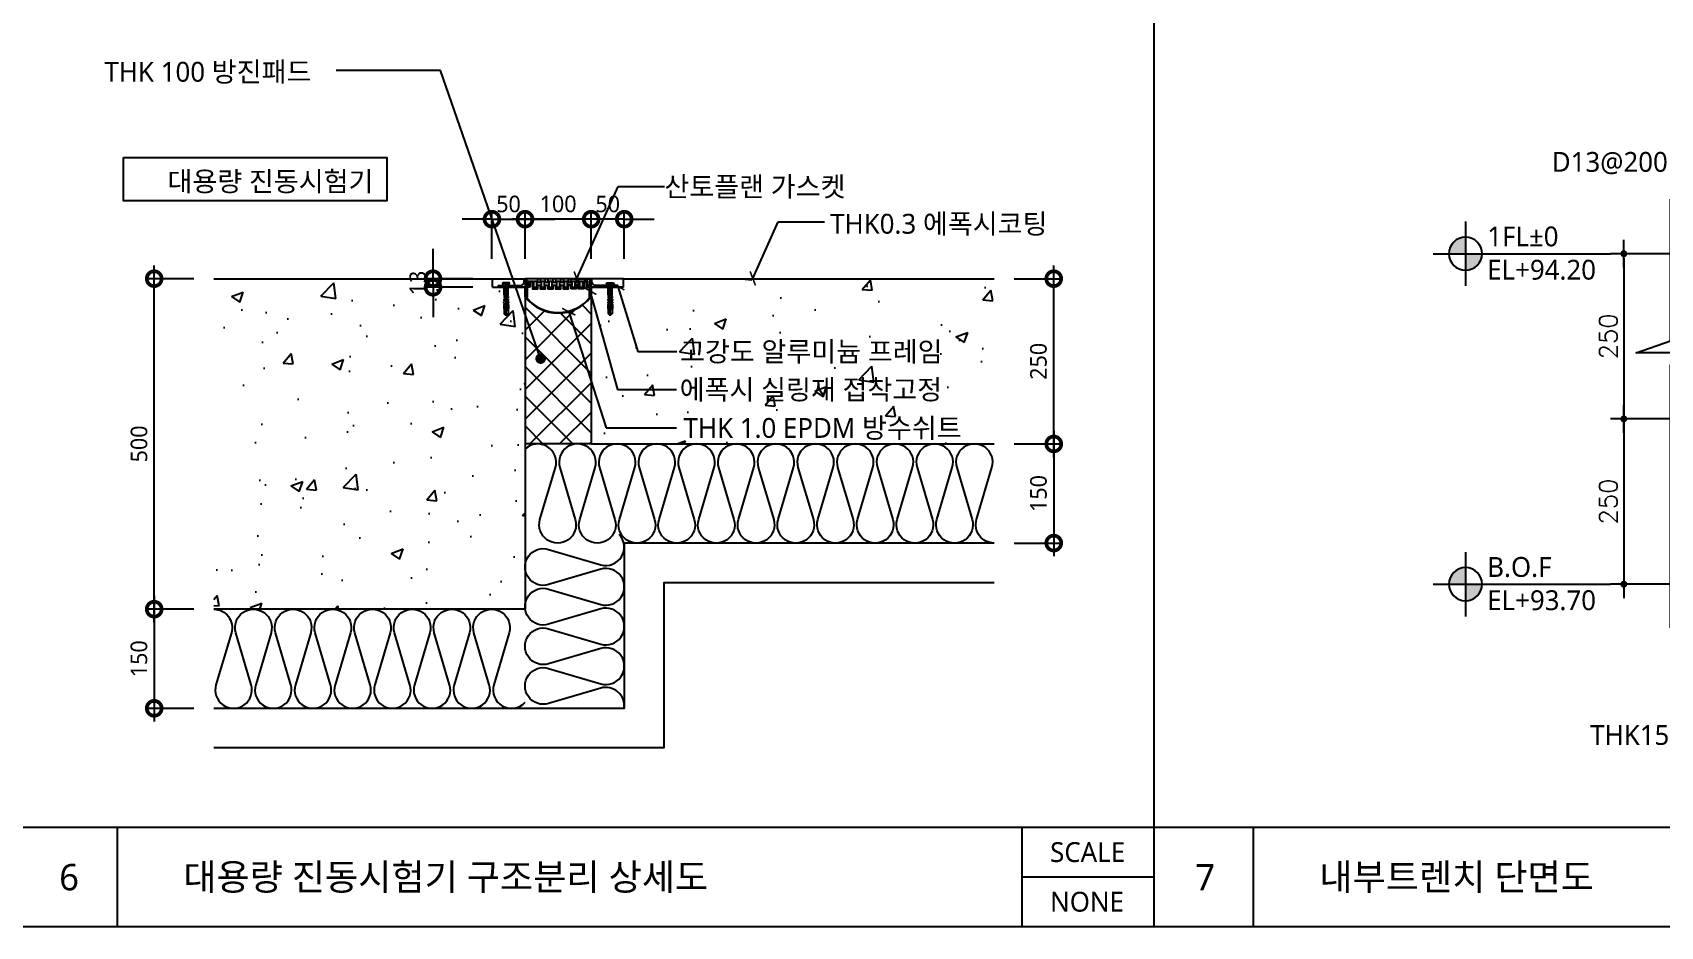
# Model space of a CAD drawing. Header units: millimetres. Extents: x 465 to 41696, y 198 to 5730.
# Drawn here: x 10615 to 13076, y 2970 to 4322 of the extents above; entities that cross this region are included whole.
import ezdxf
from ezdxf.enums import TextEntityAlignment as Align

# ---------------------------------------------------------------- set-up
doc = ezdxf.new("R2010")
doc.units = ezdxf.units.MM
doc.header["$LTSCALE"] = 200
doc.layers.get('DEFPOINTS').update_dxf_attribs({"color": 137})
for name, color, linetype in [('01DIM', 7, 'Continuous'), ('55etc', 5, 'Continuous'), ('ALUM', 4, 'Continuous'), ('COL', 2, 'Continuous'), ('CON', 2, 'Continuous'), ('D', 4, 'Continuous'), ('DIM', 7, 'Continuous'), ('DIM-INT', 7, 'Continuous'), ('ejc', 3, 'Continuous'), ('ELE-8', 8, 'Continuous'), ('INSUL', 252, 'Continuous'), ('JD_04', 4, 'Continuous'), ('PRIM', 3, 'Continuous'), ('SYM-LEAD', 6, 'Continuous'), ('SYM-LEVEL', 7, 'Continuous'), ('TABLE', 7, 'Continuous'), ('TEXT', 3, 'Continuous'), ('원본-구조-일람표-벽체$0$AS-ELEV-PCN6', 6, 'Continuous')]:
    doc.layers.add(name, color=color, linetype=linetype)
doc.styles.add('arial', font='arial.ttf')
doc.styles.add('SIM', font='simplex')
doc.styles.add('스타일1', font='malgun.ttf')
doc.dimstyles.new('CJA', dxfattribs={"dimscale": 10, "dimtxt": 3, "dimasz": 1, "dimexe": 1, "dimexo": 3, "dimgap": 1, "dimtad": 1, "dimdec": 0, "dimdsep": 46, "dimtxsty": 'arial', "dimblk": 'ARCHTICK', "dimcen": 1, "dimdle": 1, "dimclrt": 3, "dimadec": 0, "dimazin": 0, "dimtfac": 1, "dimtdec": 0, "dimtix": 1, "dimtmove": 2, "dimatfit": 3, "dimldrblk": 'DOT', "dimfxl": 2, "dimtolj": 1, "dimtzin": 0, "dimarcsym": 0})
doc.dimstyles.new('CJA$0', dxfattribs={"dimscale": 300, "dimtxt": 2.7, "dimasz": 1, "dimexe": 2, "dimexo": 3, "dimgap": 1, "dimtad": 1, "dimdec": 0, "dimzin": 1, "dimdsep": 46, "dimtxsty": 'arial', "dimblk": 'DOT', "dimcen": 0.09, "dimdle": 1, "dimclrd": 256, "dimclre": 256, "dimclrt": 3, "dimadec": 0, "dimazin": 0, "dimtfac": 1, "dimtdec": 0, "dimtmove": 2, "dimatfit": 3, "dimldrblk": 'DOT', "dimfxl": 1, "dimtolj": 1, "dimtzin": 1, "dimarcsym": 0})
doc.dimstyles.new('DIM-QD 1', dxfattribs={"dimtxt": 3, "dimasz": 1.5, "dimexe": 1, "dimexo": 0, "dimgap": 1, "dimtad": 1, "dimdec": 3, "dimdsep": 46, "dimlunit": 6, "dimtxsty": '스타일1', "dimblk1": 'ARCHTICK', "dimblk2": 'ARCHTICK', "dimsah": 1, "dimcen": 0, "dimclrd": 256, "dimclre": 256, "dimclrt": 3, "dimazin": 2, "dimtfac": 1, "dimtdec": 3, "dimtix": 1, "dimtmove": 2, "dimatfit": 3, "dimldrblk": 'ARCHTICK', "dimfxl": 1, "dimtolj": 1, "dimtzin": 0, "dimarcsym": 0})
doc.dimstyles.new('NDIM10', dxfattribs={"dimscale": 10, "dimtxt": 2.7, "dimasz": 0.7, "dimexe": 2, "dimexo": 5, "dimgap": 1, "dimtad": 1, "dimdec": 0, "dimrnd": 0.25, "dimdsep": 46, "dimlunit": 6, "dimtxsty": 'SIM', "dimblk": 'dotk', "dimcen": 5, "dimdle": 8, "dimclrd": 7, "dimclre": 7, "dimclrt": 3, "dimadec": 0, "dimazin": 0, "dimtfac": 1, "dimtdec": 0, "dimtix": 1, "dimtmove": 2, "dimatfit": 3, "dimldrblk": 'DIMDOT', "dimfxl": 1, "dimtolj": 1, "dimtzin": 0, "dimarcsym": 0})
pattern_1 = [(50, (67.55, -109.16), (182.1847, -15.939), [19.05, -209.55]), (355, (67.55, -109.16), (-35.2434, 191.0568), [15.24, -167.6406]), (100.4514, (82.73, -110.49), (146.9412, 175.1178), [16.19, -178.0902]), (46.1842, (67.55, -58.36), (271.079, -42.0423), [28.575, -314.325]), (96.6356, (90.14, -61.87), (237.404, 247.426), [24.285, -267.1356]), (351.1842, (67.55, -58.36), (237.404, 247.426), [22.86, -251.46]), (21, (92.95, -71.06), (151.6144, -102.2652), [19.05, -209.55]), (326, (92.95, -71.06), (61.802, 184.188), [15.24, -167.64]), (71.4514, (105.59, -79.58), (213.4164, 81.9228), [16.19, -178.09]), (37.5, (67.55, -109.16), (3.0886, 84.55504), [0, -165.608, 0, -170.18, 0, -168.275]), (7.5, (67.55, -109.16), (66.81966, 100.1806), [0, -97.028, 0, -161.798, 0, -64.135]), (327.5, (10.91, -109.16), (135.5906, -5.72874), [0, -63.5, 0, -198.12, 0, -262.89]), (317.5, (-14.49, -109.16), (148.1292, 25.4265), [0, -82.55, 0, -131.572, 0, -186.69])]

# ---------------------------------------------------------------- blocks, each defined once
blk = doc.blocks.new('dotk')
blk.add_line((-3, 0), (3, 0))
at = {"const_width": 0.75}
blk.add_lwpolyline([(-0.375, 0, 1), (0.375, 0, 1)], format="xyb", close=True, dxfattribs=at)
blk = doc.blocks.new('*D85')
at = {"layer": '01DIM', "color": 7, "lineweight": -2, "transparency": 16777216}
for p, q in [((13115.7, 3987.8), (13000.3, 3987.8)), ((13020.3, 3980.8), (13020.3, 3744.8)), ((13115.7, 3737.8), (13000.3, 3737.8))]:
    blk.add_line(p, q, dxfattribs=at)
at = {"layer": 'DEFPOINTS', "color": 0, "transparency": 16777216}
for p in [(13165.7, 3987.8), (13020.3, 3737.8), (13165.7, 3737.8)]:
    blk.add_point(p, dxfattribs=at)
at = {"layer": '01DIM', "color": 7, "lineweight": -2, "transparency": 16777216, "xscale": 7, "yscale": 7, "zscale": 7}
for p, rotation in [((13020.3, 3987.8), 90), ((13020.3, 3737.8), 270)]:
    blk.add_blockref('dotk', p, dxfattribs=dict(at, rotation=rotation))
at = {"layer": '01DIM', "color": 3, "transparency": 16777216, "insert": (12996.8, 3862.8), "char_height": 27, "attachment_point": 5, "rotation": 90, "style": 'SIM'}
blk.add_mtext('\\A1;250', dxfattribs=at)
blk = doc.blocks.new('DIMDOT')
at = {"layer": '01DIM'}
blk.add_line((-1.5, 0), (1.5, 0), dxfattribs=at)
at = {"layer": '01DIM', "const_width": 0.5}
blk.add_lwpolyline([(-0.25, 0, 1), (0.25, 0, 1)], format="xyb", close=True, dxfattribs=at)
blk = doc.blocks.new('*D86')
at = {"layer": '01DIM', "color": 7, "lineweight": -2, "transparency": 16777216}
for p, q in [((13115.7, 3737.8), (13000.3, 3737.8)), ((13020.3, 3730.8), (13020.3, 3494.8)), ((13115.7, 3487.8), (13000.3, 3487.8))]:
    blk.add_line(p, q, dxfattribs=at)
at = {"layer": 'DEFPOINTS', "color": 0, "transparency": 16777216}
for p in [(13165.7, 3737.8), (13020.3, 3487.8), (13165.7, 3487.8)]:
    blk.add_point(p, dxfattribs=at)
at = {"layer": '01DIM', "color": 7, "lineweight": -2, "transparency": 16777216, "xscale": 7, "yscale": 7, "zscale": 7}
for p, rotation in [((13020.3, 3737.8), 90), ((13020.3, 3487.8), 270)]:
    blk.add_blockref('dotk', p, dxfattribs=dict(at, rotation=rotation))
at = {"layer": '01DIM', "color": 3, "transparency": 16777216, "insert": (12996.8, 3612.8), "char_height": 27, "attachment_point": 5, "rotation": 90, "style": 'SIM'}
blk.add_mtext('\\A1;250', dxfattribs=at)
blk = doc.blocks.new('screw-d')
for p, q in [((-49.8, 0), (1.2, 0)), ((-48.8, 0), (-46.8, 3)), ((-48.8, 0), (-46.8, 3)), ((-46.8, -3), (-48.8, 0)), ((-46.8, -3), (-48.8, 0)), ((-32.5, 3.6), (-46.8, 3)), ((-32.5, 3.6), (-46.8, 3)), ((-46.8, 3), (-46.8, -3)), ((-46.8, 3), (-46.8, -3)), ((-41.8, 0), (-35.2, 2.6)), ((-41.8, 0), (-35.2, 2.6)), ((-35.2, 2.6), (-35.2, 1)), ((-35.2, 2.6), (-35.2, 1)), ((-19.1, 0), (-35.2, 1)), ((-19.1, 0), (-35.2, 1)), ((-32.5, 2.9), (-32.5, 3.6)), ((-32.5, 2.9), (-32.5, 3.6)), ((-30.6, 2.7), (-32.5, 2.9)), ((-30.6, 2.7), (-32.5, 2.9)), ((-30.5, 3.7), (-30.6, 2.7)), ((-30.5, 3.7), (-30.6, 2.7)), ((-28.5, 3.7), (-30.5, 3.7)), ((-28.5, 3.7), (-30.5, 3.7)), ((-28.5, 2.6), (-28.5, 3.7)), ((-28.5, 2.6), (-28.5, 3.7)), ((-28.5, 2.6), (-28.5, 3.7)), ((-28.5, 2.6), (-28.5, 3.7)), ((-26.6, 2.5), (-28.5, 2.6)), ((-26.6, 2.5), (-28.5, 2.6)), ((-26.5, 3.3), (-26.6, 2.5)), ((-26.5, 3.3), (-26.6, 2.5)), ((-24.5, 3.3), (-26.5, 3.3)), ((-24.5, 3.3), (-26.5, 3.3)), ((-24.5, 2.3), (-24.5, 3.3)), ((-24.5, 2.3), (-24.5, 3.3)), ((-22.7, 2.2), (-24.5, 2.3)), ((-22.7, 2.2), (-24.5, 2.3)), ((-22.5, 3), (-22.7, 2.2)), ((-22.5, 3), (-22.7, 2.2)), ((-20.5, 3), (-22.5, 3)), ((-20.5, 3), (-22.5, 3)), ((-20.5, 2.1), (-20.5, 3)), ((-20.5, 2.1), (-20.5, 3)), ((-20.5, 2.1), (-20.5, 3)), ((-20.5, 2.1), (-20.5, 3)), ((-20.5, 2.1), (-20.5, 3)), ((-20.5, 2.1), (-20.5, 3)), ((-19.4, 2), (-20.5, 2.1)), ((-19.4, 2), (-20.5, 2.1)), ((-19.1, 3), (-19.4, 2)), ((-19.1, 3), (-19.4, 2)), ((-19.1, 3), (-3.5, 3)), ((-19.1, 3), (-3.5, 3)), ((-4, 3), (-4, -3)), ((-3.5, 3), (-3.5, -3)), ((-2.7, 2.7), (-0.7, 5.4)), ((-2.5, 0.5), (0, 0.5)), ((-2.5, -0.5), (-2.5, 0.5)), ((-0.7, 0.5), (-0.7, 5.1)), ((0, -5.1), (0, 5.1)), ((-32.5, -3.7), (-46.8, -3)), ((-32.5, -3.7), (-46.8, -3)), ((-35.2, -2.6), (-41.8, 0)), ((-35.2, -2.6), (-41.8, 0)), ((-19.1, 0), (-35.2, -1)), ((-19.1, 0), (-35.2, -1)), ((-35.2, -1), (-35.2, -2.6)), ((-35.2, -1), (-35.2, -2.6)), ((-30.6, -2.7), (-32.5, -2.9)), ((-30.6, -2.7), (-32.5, -2.9)), ((-32.5, -2.9), (-32.5, -3.7)), ((-32.5, -2.9), (-32.5, -3.7)), ((-30.5, -3.7), (-30.6, -2.7)), ((-30.5, -3.7), (-30.6, -2.7)), ((-28.5, -3.7), (-30.5, -3.7)), ((-28.5, -3.7), (-30.5, -3.7)), ((-26.6, -2.5), (-28.5, -2.6)), ((-26.6, -2.5), (-28.5, -2.6)), ((-28.5, -2.6), (-28.5, -3.7)), ((-28.5, -2.6), (-28.5, -3.7)), ((-28.5, -2.6), (-28.5, -3.7)), ((-28.5, -2.6), (-28.5, -3.7)), ((-26.5, -3.3), (-26.6, -2.5)), ((-26.5, -3.3), (-26.6, -2.5)), ((-24.5, -3.3), (-26.5, -3.3)), ((-24.5, -3.3), (-26.5, -3.3)), ((-22.7, -2.2), (-24.5, -2.3)), ((-22.7, -2.2), (-24.5, -2.3)), ((-24.5, -2.3), (-24.5, -3.3)), ((-24.5, -2.3), (-24.5, -3.3)), ((-22.5, -3), (-22.7, -2.2)), ((-22.5, -3), (-22.7, -2.2)), ((-20.5, -3), (-22.5, -3)), ((-20.5, -3), (-22.5, -3)), ((-19.4, -2), (-20.5, -2.1)), ((-19.4, -2), (-20.5, -2.1)), ((-20.5, -2.1), (-20.5, -3)), ((-20.5, -2.1), (-20.5, -3)), ((-20.5, -2.1), (-20.5, -3)), ((-20.5, -2.1), (-20.5, -3)), ((-20.5, -2.1), (-20.5, -3)), ((-20.5, -2.1), (-20.5, -3)), ((-19.1, -3), (-19.4, -2)), ((-19.1, -3), (-19.4, -2)), ((-19.1, -3), (-3.5, -3)), ((-19.1, -3), (-3.5, -3)), ((-2.7, -2.7), (-0.7, -5.4)), ((-2.5, -0.5), (0, -0.5)), ((-0.7, -5.1), (-0.7, -0.5))]:
    blk.add_line(p, q)
for centre, radius, start, end in [((-3.5, 3.3), 1, 270, 322.1992), ((-0.4, 5.1), 0.373, 0, 180), ((-3.5, -3.3), 1, 37.8008, 90), ((-0.4, -5.1), 0.373, 180, 0)]:
    blk.add_arc(centre, radius, start, end)
blk = doc.blocks.new('_ARCHTICK')
at = {"color": 0, "linetype": 'ByBlock', "const_width": 0.15}
blk.add_lwpolyline([(-0.5, -0.5), (0.5, 0.5)], dxfattribs=at)
blk = doc.blocks.new('dot')
at = {"color": 0, "linetype": 'ByBlock', "lineweight": -2}
blk.add_line((-0.5, 0), (-1, 0), dxfattribs=at)
at = {"color": 0, "linetype": 'ByBlock', "const_width": 0.5}
blk.add_lwpolyline([(-0.25, 0, 1), (0.25, 0, 1)], format="xyb", close=True, dxfattribs=at)
blk = doc.blocks.new('_DotSmall')
at = {"color": 0, "linetype": 'ByBlock', "const_width": 0.5}
blk.add_lwpolyline([(-0.0625, 0, 1), (0.0625, 0, 1)], format="xyb", close=True, dxfattribs=at)
blk = doc.blocks.new('*D230')
at = {"layer": 'DEFPOINTS', "color": 0, "transparency": 16777216}
for p in [(11359.2, 4040), (11359.2, 3950), (11459.2, 3950)]:
    blk.add_point(p, dxfattribs=at)
at = {"layer": 'DIM-INT', "color": 7, "lineweight": -2, "transparency": 16777216}
for p, q in [((11479.2, 4040), (11339.2, 4040)), ((11359.2, 3980), (11359.2, 4050)), ((11459.2, 3980), (11459.2, 4050))]:
    blk.add_line(p, q, dxfattribs=at)
at = {"layer": 'DIM-INT', "color": 7, "lineweight": -2, "transparency": 16777216, "xscale": 45, "yscale": 45, "zscale": 45, "rotation": 180}
blk.add_blockref('_DotSmall', (11359.2, 4040), dxfattribs=at)
at = {"layer": 'DIM-INT', "color": 7, "lineweight": -2, "transparency": 16777216, "xscale": 45, "yscale": 45, "zscale": 45}
blk.add_blockref('_DotSmall', (11459.2, 4040), dxfattribs=at)
at = {"layer": 'DIM-INT', "color": 3, "transparency": 16777216, "insert": (11409.2, 4063), "char_height": 25, "attachment_point": 5, "style": '스타일1'}
blk.add_mtext('\\A1;100', dxfattribs=at)
blk = doc.blocks.new('_DOT')
at = {"color": 0, "linetype": 'ByBlock'}
blk.add_line((-0.5, 0), (-1, 0), dxfattribs=at)
at = {"color": 0, "linetype": 'ByBlock', "const_width": 0.5}
blk.add_lwpolyline([(-0.25, 0, 1), (0.25, 0, 1)], format="xyb", close=True, dxfattribs=at)
blk = doc.blocks.new('*D231')
at = {"layer": 'DEFPOINTS', "color": 0, "transparency": 16777216}
for p in [(11359.2, 4040), (11309.2, 3950), (11359.2, 3950)]:
    blk.add_point(p, dxfattribs=at)
at = {"layer": 'DIM-INT', "color": 7, "lineweight": -2, "transparency": 16777216}
for p, q in [((11309.2, 4040), (11264.2, 4040)), ((11309.2, 3980), (11309.2, 4050)), ((11309.2, 4040), (11359.2, 4040)), ((11359.2, 3980), (11359.2, 4050)), ((11359.2, 4040), (11404.2, 4040))]:
    blk.add_line(p, q, dxfattribs=at)
at = {"layer": 'DIM-INT', "color": 7, "lineweight": -2, "transparency": 16777216, "xscale": 45, "yscale": 45, "zscale": 45}
blk.add_blockref('_DotSmall', (11309.2, 4040), dxfattribs=at)
at = {"layer": 'DIM-INT', "color": 7, "lineweight": -2, "transparency": 16777216, "xscale": 45, "yscale": 45, "zscale": 45, "rotation": 180}
blk.add_blockref('_DotSmall', (11359.2, 4040), dxfattribs=at)
at = {"layer": 'DIM-INT', "color": 3, "transparency": 16777216, "insert": (11334.2, 4062.9), "char_height": 25, "attachment_point": 5, "style": '스타일1'}
blk.add_mtext('\\A1;50', dxfattribs=at)
blk = doc.blocks.new('*D232')
at = {"layer": 'DEFPOINTS', "color": 0, "transparency": 16777216}
for p in [(11459.2, 4040), (11459.2, 3950), (11509.2, 3950)]:
    blk.add_point(p, dxfattribs=at)
at = {"layer": 'DIM-INT', "color": 7, "lineweight": -2, "transparency": 16777216}
for p, q in [((11459.2, 4040), (11414.2, 4040)), ((11459.2, 3980), (11459.2, 4050)), ((11509.2, 4040), (11459.2, 4040)), ((11509.2, 3980), (11509.2, 4050)), ((11509.2, 4040), (11554.2, 4040))]:
    blk.add_line(p, q, dxfattribs=at)
at = {"layer": 'DIM-INT', "color": 7, "lineweight": -2, "transparency": 16777216, "xscale": 45, "yscale": 45, "zscale": 45}
blk.add_blockref('_DotSmall', (11459.2, 4040), dxfattribs=at)
at = {"layer": 'DIM-INT', "color": 7, "lineweight": -2, "transparency": 16777216, "xscale": 45, "yscale": 45, "zscale": 45, "rotation": 180}
blk.add_blockref('_DotSmall', (11509.2, 4040), dxfattribs=at)
at = {"layer": 'DIM-INT', "color": 3, "transparency": 16777216, "insert": (11484.2, 4062.9), "char_height": 25, "attachment_point": 5, "style": '스타일1'}
blk.add_mtext('\\A1;50', dxfattribs=at)
blk = doc.blocks.new('*D233')
at = {"layer": 'DEFPOINTS', "color": 0, "transparency": 16777216}
for p in [(11220.1, 3950), (11310.1, 3950), (11310.1, 3937)]:
    blk.add_point(p, dxfattribs=at)
at = {"layer": 'DIM-INT', "color": 7, "lineweight": -2, "transparency": 16777216}
for p, q in [((11220.1, 3950), (11220.1, 3995)), ((11280.1, 3950), (11210.1, 3950)), ((11220.1, 3937), (11220.1, 3950)), ((11280.1, 3937), (11210.1, 3937)), ((11220.1, 3937), (11220.1, 3892))]:
    blk.add_line(p, q, dxfattribs=at)
at = {"layer": 'DIM-INT', "color": 7, "lineweight": -2, "transparency": 16777216, "xscale": 45, "yscale": 45, "zscale": 45}
for p, rotation in [((11220.1, 3950), 270), ((11220.1, 3937), 90)]:
    blk.add_blockref('_DotSmall', p, dxfattribs=dict(at, rotation=rotation))
at = {"layer": 'DIM-INT', "color": 3, "transparency": 16777216, "insert": (11197.1, 3943.5), "char_height": 25, "attachment_point": 5, "rotation": 90, "style": '스타일1'}
blk.add_mtext('\\A1;13', dxfattribs=at)
blk = doc.blocks.new('*D234')
at = {"layer": 'DEFPOINTS', "color": 0, "transparency": 16777216}
for p in [(10798.6, 3950), (10888.6, 3950), (10888.6, 3450)]:
    blk.add_point(p, dxfattribs=at)
at = {"layer": 'DIM', "color": 7, "lineweight": -2, "transparency": 16777216}
for p, q in [((10798.6, 3430), (10798.6, 3970)), ((10858.6, 3950), (10788.6, 3950)), ((10858.6, 3450), (10788.6, 3450))]:
    blk.add_line(p, q, dxfattribs=at)
at = {"layer": 'DIM', "color": 7, "lineweight": -2, "transparency": 16777216, "xscale": 45, "yscale": 45, "zscale": 45}
for p, rotation in [((10798.6, 3950), 90), ((10798.6, 3450), 270)]:
    blk.add_blockref('_DotSmall', p, dxfattribs=dict(at, rotation=rotation))
at = {"layer": 'DIM', "color": 3, "transparency": 16777216, "insert": (10775.7, 3700), "char_height": 25, "attachment_point": 5, "rotation": 90, "style": '스타일1'}
blk.add_mtext('\\A1;500', dxfattribs=at)
blk = doc.blocks.new('*D235')
at = {"layer": 'DEFPOINTS', "color": 0, "transparency": 16777216}
for p in [(12068.5, 3950), (12158.5, 3950), (12068.5, 3700)]:
    blk.add_point(p, dxfattribs=at)
at = {"layer": 'DIM-INT', "color": 7, "lineweight": -2, "transparency": 16777216}
for p, q in [((12158.5, 3680), (12158.5, 3970)), ((12098.5, 3950), (12168.5, 3950)), ((12098.5, 3700), (12168.5, 3700))]:
    blk.add_line(p, q, dxfattribs=at)
at = {"layer": 'DIM-INT', "color": 7, "lineweight": -2, "transparency": 16777216, "xscale": 45, "yscale": 45, "zscale": 45}
for p, rotation in [((12158.5, 3950), 90), ((12158.5, 3700), 270)]:
    blk.add_blockref('_DotSmall', p, dxfattribs=dict(at, rotation=rotation))
at = {"layer": 'DIM-INT', "color": 3, "transparency": 16777216, "insert": (12135.5, 3825), "char_height": 25, "attachment_point": 5, "rotation": 90, "style": '스타일1'}
blk.add_mtext('\\A1;250', dxfattribs=at)
blk = doc.blocks.new('*D236')
at = {"layer": 'DEFPOINTS', "color": 0, "transparency": 16777216}
for p in [(12068.5, 3700), (12068.5, 3550), (12158.5, 3550)]:
    blk.add_point(p, dxfattribs=at)
at = {"layer": 'DIM-INT', "color": 7, "lineweight": -2, "transparency": 16777216}
for p, q in [((12158.5, 3720), (12158.5, 3530)), ((12098.5, 3700), (12168.5, 3700)), ((12098.5, 3550), (12168.5, 3550))]:
    blk.add_line(p, q, dxfattribs=at)
at = {"layer": 'DIM-INT', "color": 7, "lineweight": -2, "transparency": 16777216, "xscale": 45, "yscale": 45, "zscale": 45}
for p, rotation in [((12158.5, 3700), 90), ((12158.5, 3550), 270)]:
    blk.add_blockref('_DotSmall', p, dxfattribs=dict(at, rotation=rotation))
at = {"layer": 'DIM-INT', "color": 3, "transparency": 16777216, "insert": (12135.5, 3625), "char_height": 25, "attachment_point": 5, "rotation": 90, "style": '스타일1'}
blk.add_mtext('\\A1;150', dxfattribs=at)
blk = doc.blocks.new('*D237')
at = {"layer": 'DEFPOINTS', "color": 0, "transparency": 16777216}
for p in [(10888.6, 3450), (10798.6, 3300), (10888.6, 3300)]:
    blk.add_point(p, dxfattribs=at)
at = {"layer": 'DIM', "color": 7, "lineweight": -2, "transparency": 16777216}
for p, q in [((10798.6, 3470), (10798.6, 3280)), ((10858.6, 3450), (10788.6, 3450)), ((10858.6, 3300), (10788.6, 3300))]:
    blk.add_line(p, q, dxfattribs=at)
at = {"layer": 'DIM', "color": 7, "lineweight": -2, "transparency": 16777216, "xscale": 45, "yscale": 45, "zscale": 45}
for p, rotation in [((10798.6, 3450), 90), ((10798.6, 3300), 270)]:
    blk.add_blockref('_DotSmall', p, dxfattribs=dict(at, rotation=rotation))
at = {"layer": 'DIM', "color": 3, "transparency": 16777216, "insert": (10775.6, 3375), "char_height": 25, "attachment_point": 5, "rotation": 90, "style": '스타일1'}
blk.add_mtext('\\A1;150', dxfattribs=at)

msp = doc.modelspace()

# ---------------------------------------------------------------- hatches: boundary and pattern name
at = {"layer": '55etc', "linetype": 'Continuous', "ltscale": 2}
h = msp.add_hatch(dxfattribs=at)
h.set_pattern_fill('ANSI37', color=1, scale=10, style=0)
h.set_pattern_definition([(45, (1632.89, -11197.386), (-22.45064, 22.45064), []), (135, (1632.89, -11197.386), (-22.45064, -22.45064), [])])
h.paths.add_polyline_path([(11459.2, 3921.8), (11458.2, 3921.8, -0.489796), (11360.2, 3921.8), (11359.2, 3921.8), (11359.2, 3700), (11459.2, 3700)])
at = {"layer": 'COL'}
h = msp.add_hatch(dxfattribs=at)
h.set_pattern_fill('AR-CONC', color=9)
h.set_pattern_definition(pattern_1)
h.paths.add_polyline_path([(11359.2, 3937), (11333.5, 3937), (11333.5, 3924.4), (11333.5, 3919), (11333.8, 3919), (11333.8, 3915), (11334.2, 3915), (11334.2, 3911), (11333.5, 3896.7), (11330.5, 3894.7), (11327.5, 3896.7), (11326.8, 3913), (11326.8, 3913), (11326.8, 3915), (11327.9, 3915), (11328, 3916.9), (11327.2, 3917), (11327.2, 3919), (11328.2, 3919), (11328.3, 3920.8), (11327.5, 3921), (11327.5, 3923), (11327.5, 3937), (11310.1, 3937), (11310.1, 3950), (10888.6, 3950), (10888.6, 3450), (11359.2, 3450)])
h = msp.add_hatch(dxfattribs=at)
h.set_pattern_fill('AR-CONC', color=9)
h.set_pattern_definition(pattern_1)
h.paths.add_polyline_path([(12068.5, 3950), (11508.3, 3950), (11459.2, 3950), (11459.2, 3937), (11459.2, 3937), (11459.2, 3921.8), (11459.2, 3700), (12068.5, 3700)])
h.paths.add_polyline_path([(11490.9, 3896.7), (11487.9, 3894.7), (11484.9, 3896.7), (11484.2, 3911), (11485, 3911), (11485.1, 3912.9), (11484.2, 3913), (11484.2, 3915), (11485.3, 3915), (11485.4, 3916.9), (11484.6, 3917), (11484.6, 3919), (11485.5, 3919), (11485.7, 3920.8), (11484.9, 3921), (11484.9, 3923), (11485.8, 3923), (11485.9, 3924.1), (11484.9, 3924.4), (11484.9, 3941), (11482.5, 3942.9, -0.714605), (11482.7, 3943.5), (11493, 3943.5, -0.714605), (11493.2, 3942.9), (11490.9, 3941), (11490.9, 3924.4), (11489.9, 3924.1), (11490, 3923), (11490.9, 3923), (11490.9, 3921), (11490.1, 3920.8), (11490.2, 3919), (11491.1, 3919), (11491.1, 3917), (11490.3, 3916.9), (11490.5, 3915), (11491.5, 3915), (11491.5, 3913), (11490.6, 3912.9), (11490.7, 3911), (11491.5, 3911)], flags=16)
h.paths.add_polyline_path([(11487.9, 3944.7), (11487.9, 3942.8), (11488.4, 3942.8), (11488.4, 3943.5)], flags=16)
h.paths.add_polyline_path([(11490.9, 3896.7), (11487.9, 3894.7), (11484.9, 3896.7), (11484.2, 3911), (11485, 3911), (11485.1, 3912.9), (11484.2, 3913), (11484.2, 3915), (11485.3, 3915), (11485.4, 3916.9), (11484.6, 3917), (11484.6, 3919), (11485.5, 3919), (11485.7, 3920.8), (11484.9, 3921), (11484.9, 3923), (11485.8, 3923), (11485.9, 3924.1), (11484.9, 3924.4), (11484.9, 3941, -0.317921), (11485.5, 3940), (11487.4, 3940), (11487.4, 3941), (11488.4, 3941), (11490.2, 3940.3, -0.248551), (11490.9, 3941), (11490.9, 3924.4), (11489.9, 3924.1), (11490, 3923), (11490.9, 3923), (11490.9, 3921), (11490.1, 3920.8), (11490.2, 3919), (11491.1, 3919), (11491.1, 3917), (11490.3, 3916.9), (11490.5, 3915), (11491.5, 3915), (11491.5, 3913), (11490.6, 3912.9), (11490.7, 3911), (11491.5, 3911)], flags=0)
h.paths.add_polyline_path([(11487.9, 3901.7), (11485.3, 3908.4), (11486.9, 3908.4), (11487.9, 3924.4), (11488.9, 3908.4), (11490.5, 3908.4)], flags=0)
at = {"layer": 'SYM-LEVEL'}
h = msp.add_hatch(color=6, dxfattribs=at)
edge = h.paths.add_edge_path()
edge.add_ellipse((12781, 3987.8), major_axis=(17.7, 17.7), ratio=1, start_angle=405, end_angle=495)
edge.add_line((12756, 3987.8), (12781, 3987.8))
edge.add_line((12781, 3987.8), (12781, 4012.8))
edge = h.paths.add_edge_path()
edge.add_ellipse((12781, 3987.8), major_axis=(17.7, 17.7), ratio=1, start_angle=225, end_angle=315)
edge.add_line((12806, 3987.8), (12781, 3987.8))
edge.add_line((12781, 3987.8), (12781, 3962.8))
h = msp.add_hatch(color=6, dxfattribs=at)
edge = h.paths.add_edge_path()
edge.add_ellipse((12781, 3487.8), major_axis=(17.7, 17.7), ratio=1, start_angle=405, end_angle=495)
edge.add_line((12756, 3487.8), (12781, 3487.8))
edge.add_line((12781, 3487.8), (12781, 3512.8))
edge = h.paths.add_edge_path()
edge.add_ellipse((12781, 3487.8), major_axis=(17.7, 17.7), ratio=1, start_angle=225, end_angle=315)
edge.add_line((12806, 3487.8), (12781, 3487.8))
edge.add_line((12781, 3487.8), (12781, 3462.8))

# ---------------------------------------------------------------- linework, layer by layer
at = {"color": 4}
for p, q in [((11359.2, 3937), (11362.2, 3937)), ((11359.2, 3921.8), (11359.2, 3937)), ((11459.2, 3937), (11456.2, 3937)), ((11459.2, 3921.8), (11459.2, 3937))]:
    msp.add_line(p, q, dxfattribs=at)
msp.add_lwpolyline([(10752.2, 4133.4), (11150.1, 4133.4), (11150.1, 4067.8), (10752.2, 4067.8)], close=True)
at = {"color": 243}
for points in [[(11372.7, 3936.5), (11372.7, 3946), (11376.7, 3946), (11376.7, 3936.5)], [(11388.2, 3946), (11388.2, 3936.5), (11384.2, 3936.5), (11384.2, 3946)], [(11395.7, 3936.5), (11395.7, 3946), (11399.7, 3946), (11399.7, 3936.5)], [(11407.2, 3936.5), (11407.2, 3946), (11411.2, 3946), (11411.2, 3936.5)], [(11418.7, 3936.5), (11418.7, 3946), (11422.7, 3946), (11422.7, 3936.5)], [(11430.3, 3936.5), (11430.3, 3946), (11434.3, 3946), (11434.3, 3936.5)], [(11441.9, 3936.5), (11441.9, 3946), (11445.9, 3946), (11445.9, 3936.5)]]:
    msp.add_lwpolyline(points, close=True, dxfattribs=at)
at = {"color": 3, "linetype": 'Continuous'}
for centre, radius, start, end in [((11409.2, 3959.9), 62, 217.8092, 322.1908), ((11409.2, 3960.4), 61.6, 218.7956, 321.2044)]:
    msp.add_arc(centre, radius, start, end, dxfattribs=at)
at = {"layer": 'ALUM'}
for p, q in [((11359.2, 3921.8), (11360.2, 3921.8)), ((11361.2, 3922.7), (11361.2, 3921.8)), ((11361.2, 3921.8), (11362.2, 3921.8)), ((11457.2, 3921.8), (11456.2, 3921.8)), ((11457.2, 3922.7), (11457.2, 3921.8)), ((11459.2, 3921.8), (11458.2, 3921.8))]:
    msp.add_line(p, q, dxfattribs=at)
at = {"layer": 'ALUM', "color": 4}
for p, q in [((11361.2, 3936), (11360.2, 3936)), ((11361.2, 3936), (11360.2, 3936)), ((11360.2, 3936), (11360.2, 3921.8)), ((11360.2, 3923), (11360.2, 3936)), ((11361.2, 3936), (11361.2, 3921.8)), ((11361.2, 3922.7), (11361.2, 3936)), ((11362.2, 3937), (11362.2, 3921.8)), ((11456.2, 3937), (11456.2, 3921.8)), ((11457.2, 3936), (11458.2, 3936)), ((11457.2, 3936), (11458.2, 3936)), ((11457.2, 3936), (11457.2, 3921.8)), ((11457.2, 3922.7), (11457.2, 3936)), ((11458.2, 3936), (11458.2, 3921.8))]:
    msp.add_line(p, q, dxfattribs=at)
at = {"layer": 'COL'}
for p, q in [((10888.6, 3950), (11310.1, 3950)), ((11310.2, 3950), (11359.3, 3950)), ((11359.2, 3950), (11359.2, 3450)), ((11459.2, 3950), (11459.2, 3700)), ((11508.3, 3950), (11459.2, 3950)), ((11508.3, 3950), (12068.5, 3950)), ((11459.2, 3700), (12068.5, 3700)), ((11359.2, 3450), (10888.6, 3450))]:
    msp.add_line(p, q, dxfattribs=at)
at = {"layer": 'CON'}
for p, q in [((11310.1, 3937), (11310.1, 3950)), ((11508.3, 3937), (11508.3, 3950)), ((11310.1, 3937), (11359.2, 3937)), ((11508.3, 3937), (11459.2, 3937))]:
    msp.add_line(p, q, dxfattribs=at)
at = {"layer": 'D', "color": 3}
for points in [[(11365.5, 3937), (11319, 3937), (11319, 3939.5), (11329, 3939.5), (11329.5, 3939), (11330, 3939.5), (11337, 3939.5), (11337.5, 3939), (11338, 3939.5), (11345, 3939.5), (11345.5, 3939), (11346, 3939.5), (11351.7, 3939.5, 0.367231), (11358.1, 3945), (11358.1, 3949.6, -0.414214), (11358.5, 3950), (11360.7, 3950), (11361.3, 3950), (11361.1, 3949.6), (11361.1, 3948.4, -0.305615), (11360.9, 3948, 0.305615), (11360.6, 3947.7), (11360.6, 3939.5, 0.414214), (11361.4, 3938.7), (11363.9, 3938.7, 0.414214), (11364.7, 3939.5), (11364.7, 3945), (11364.2, 3945), (11364.7, 3946), (11366.6, 3946), (11369, 3946), (11369, 3945), (11367, 3945), (11367, 3938.5, -0.414214), (11365.5, 3937)], [(11452.9, 3937), (11499.4, 3937), (11499.4, 3939.5), (11489.4, 3939.5), (11488.9, 3939), (11488.4, 3939.5), (11481.4, 3939.5), (11480.9, 3939), (11480.4, 3939.5), (11473.4, 3939.5), (11472.9, 3939), (11472.4, 3939.5), (11466.7, 3939.5, -0.367231), (11460.3, 3945), (11460.3, 3949.6, 0.414214), (11459.9, 3950), (11457.7, 3950), (11457.1, 3950), (11457.3, 3949.6), (11457.3, 3948.4, 0.305615), (11457.5, 3948, -0.305615), (11457.8, 3947.7), (11457.8, 3939.5, -0.414214), (11457, 3938.7), (11454.5, 3938.7, -0.414214), (11453.7, 3939.5), (11453.7, 3945), (11454.2, 3945), (11453.7, 3946), (11451.8, 3946), (11449.4, 3946), (11449.4, 3945), (11451.4, 3945), (11451.4, 3938.5, 0.414214), (11452.9, 3937)]]:
    msp.add_lwpolyline(points, format="xyb", dxfattribs=at)
at = {"layer": 'ELE-8'}
for points in [[(12068.5, 3550), (11509.2, 3550), (11509.2, 3300), (10888.6, 3300)], [(12068.5, 3490), (11569.2, 3490), (11569.2, 3240), (10888.6, 3240)]]:
    msp.add_lwpolyline(points, dxfattribs=at)
at = {"layer": 'INSUL'}
for points in [[(12068.5, 3550, -0.500912), (12041.8, 3585.6), (12065.1, 3664.4, 1.337394), (12011.8, 3664.4), (12035.1, 3585.6, -1.337394), (11981.8, 3585.6), (12005.1, 3664.4, 1.337394), (11951.8, 3664.4), (11975.1, 3585.6, -1.337394), (11921.8, 3585.6), (11945.1, 3664.4, 1.337394), (11891.8, 3664.4), (11915.1, 3585.6, -1.337394), (11861.8, 3585.6), (11885.1, 3664.4, 1.337394), (11831.8, 3664.4), (11855.1, 3585.6, -1.337394), (11801.8, 3585.6), (11825.1, 3664.4, 1.337394), (11771.8, 3664.4), (11795.1, 3585.6, -1.337394), (11741.8, 3585.6), (11765.1, 3664.4, 1.337394), (11711.8, 3664.4), (11735.1, 3585.6, -1.337394), (11681.8, 3585.6), (11705.1, 3664.4, 1.337394), (11651.8, 3664.4), (11675.1, 3585.6, -1.337394), (11621.8, 3585.6), (11645.1, 3664.4, 1.337394), (11591.8, 3664.4), (11615.1, 3585.6, -1.337394), (11561.8, 3585.6), (11585.1, 3664.4, 1.337394), (11531.8, 3664.4), (11555.1, 3585.6, -1.337394), (11501.8, 3585.6), (11525.1, 3664.4, 1.337394), (11471.8, 3664.4), (11495.1, 3585.6, -1.337394), (11441.8, 3585.6), (11465.1, 3664.4, 1.337394), (11411.8, 3664.4), (11435.1, 3585.6, -1.337394), (11381.8, 3585.6), (11405.1, 3664.4, 0.770065), (11359.2, 3692.2, 0.770065)], [(11508.9, 3300, 0.545111), (11473.6, 3330.5), (11394.8, 3307.2, -1.337394), (11394.8, 3360.5), (11473.6, 3337.2, 1.337394), (11473.6, 3390.5), (11394.8, 3367.2, -1.337394), (11394.8, 3420.5), (11473.6, 3397.2, 1.337394), (11473.6, 3450.5), (11394.8, 3427.2, -1.337394), (11394.8, 3480.5), (11473.6, 3457.2, 1.337394), (11473.6, 3510.5), (11394.8, 3487.2, -1.337394), (11394.8, 3540.5), (11473.6, 3517.2, 0.770065), (11501.4, 3563.1)], [(10888.6, 3450, -0.500912), (10915.2, 3414.4), (10892, 3335.6, 1.337394), (10945.2, 3335.6), (10922, 3414.4, -1.337394), (10975.2, 3414.4), (10952, 3335.6, 1.337394), (11005.2, 3335.6), (10982, 3414.4, -1.337394), (11035.2, 3414.4), (11012, 3335.6, 1.337394), (11065.2, 3335.6), (11042, 3414.4, -1.337394), (11095.2, 3414.4), (11072, 3335.6, 1.337394), (11125.2, 3335.6), (11102, 3414.4, -1.337394), (11155.2, 3414.4), (11132, 3335.6, 1.337394), (11185.2, 3335.6), (11162, 3414.4, -1.337394), (11215.2, 3414.4), (11192, 3335.6, 1.337394), (11245.2, 3335.6), (11222, 3414.4, -1.337394), (11275.2, 3414.4), (11252, 3335.6, 1.337394), (11305.2, 3335.6), (11282, 3414.4, -1.337394), (11335.2, 3414.4), (11312, 3335.6, 0.79726), (11359.2, 3309.1, 0.79726)]]:
    msp.add_lwpolyline(points, format="xyb", dxfattribs=at)
at = {"layer": 'JD_04'}
for p, q in [((11459.2, 3950), (11359.2, 3950)), ((11459.2, 3700), (11359.2, 3700))]:
    msp.add_line(p, q, dxfattribs=at)
at = {"layer": 'PRIM', "color": 243}
msp.add_line((11457.3, 3949.5), (11457.2, 3949.4), dxfattribs=at)
for points in [[(11424.8, 3944), (11424.8, 3950), (11416.8, 3950), (11416.8, 3944), (11413.3, 3944), (11413.3, 3950), (11405.2, 3950), (11405.2, 3944), (11401.7, 3944), (11401.7, 3950), (11393.7, 3950), (11393.7, 3944), (11390.2, 3944), (11390.2, 3950), (11382.2, 3950), (11382.2, 3944), (11378.7, 3944), (11378.7, 3950), (11361.2, 3950, 0.767327), (11361, 3949.5), (11361.1, 3949.4), (11361.1, 3949.4, -0.267949), (11361.3, 3949.1), (11361.3, 3948.3), (11361.3, 3944.9, -0.57735), (11361.1, 3944.8), (11360.9, 3945), (11360.6, 3945.2, 0.57735), (11360.3, 3945), (11360.3, 3944.7, 0.267949), (11360.4, 3944.6), (11360.9, 3944.3), (11361.2, 3944.1, -0.267949), (11361.3, 3944), (11361.3, 3943.3, -0.57735), (11361.1, 3943.2), (11360.9, 3943.3), (11360.6, 3943.5, 0.57735), (11360.3, 3943.3), (11360.3, 3943.1, 0.267949), (11360.4, 3942.9), (11360.9, 3942.6), (11361.2, 3942.4, -0.267949), (11361.3, 3942.3), (11361.3, 3941.6, -0.57735), (11361.1, 3941.5), (11360.8, 3941.7), (11360.6, 3941.8, 0.57735), (11360.3, 3941.6), (11360.3, 3941.4, 0.267949), (11360.4, 3941.2), (11362.7, 3939.6), (11364.9, 3941.2, 0.267949), (11365, 3941.4), (11365, 3941.6, 0.57735), (11364.7, 3941.8), (11364.5, 3941.7), (11364.2, 3941.5, -0.57735), (11364.1, 3941.6), (11364.1, 3942.3, -0.267949), (11364.1, 3942.4), (11364.5, 3942.6), (11364.9, 3942.9, 0.267949), (11365, 3943.1), (11365, 3943.3, 0.57735), (11364.7, 3943.5), (11364.4, 3943.3), (11364.2, 3943.2, -0.57735), (11364.1, 3943.3), (11364.1, 3944, -0.267949), (11364.1, 3944.1), (11364.5, 3944.3), (11364.9, 3944.6, 0.267949), (11365, 3944.7), (11365, 3945, 0.57735), (11364.7, 3945.2), (11364.4, 3945), (11364.2, 3944.8, -0.57735), (11364.1, 3944.9), (11364.1, 3946.3), (11370.7, 3946.3), (11370.7, 3934.5), (11378.7, 3934.5), (11378.7, 3940), (11382.2, 3940), (11382.2, 3934.5), (11390.2, 3934.5), (11390.2, 3940), (11393.7, 3940), (11393.7, 3934.5), (11401.7, 3934.5), (11401.7, 3940), (11405.2, 3940), (11405.2, 3934.5), (11413.3, 3934.5), (11413.3, 3940), (11416.8, 3940), (11416.8, 3934.5), (11424.8, 3934.5), (11424.8, 3940)], [(11428.3, 3944), (11424.8, 3944), (11428.3, 3944), (11428.3, 3950), (11436.4, 3950), (11436.4, 3944), (11439.9, 3944), (11439.9, 3950), (11457.2, 3950, -0.767327), (11457.3, 3949.5, 0.267949), (11457.1, 3949.1), (11457.1, 3948.3), (11457.1, 3944.9, 0.57735), (11457.2, 3944.8), (11457.4, 3945), (11457.8, 3945.2, -0.57735), (11458.1, 3945), (11458.1, 3944.7, -0.267949), (11458, 3944.6), (11457.5, 3944.3), (11457.1, 3944.1), (11457.1, 3943.3, 0.57735), (11457.2, 3943.2), (11457.4, 3943.3), (11457.8, 3943.5, -0.57735), (11458.1, 3943.3), (11458.1, 3943.1, -0.267949), (11458, 3942.9), (11457.5, 3942.6), (11457.1, 3942.4), (11457.1, 3941.6, 0.57735), (11457.2, 3941.5), (11457.6, 3941.7), (11457.8, 3941.8, -0.57735), (11458.1, 3941.6), (11458.1, 3941.4, -0.267949), (11458, 3941.2), (11455.7, 3939.6), (11453.4, 3941.2, -0.267949), (11453.3, 3941.4), (11453.3, 3941.6, -0.57735), (11453.6, 3941.8), (11453.8, 3941.7), (11454.1, 3941.5, 0.57735), (11454.3, 3941.6), (11454.3, 3942.3), (11453.9, 3942.6), (11453.4, 3942.9, -0.267949), (11453.3, 3943.1), (11453.3, 3943.3, -0.57735), (11453.6, 3943.5), (11453.9, 3943.3), (11454.1, 3943.2, 0.57735), (11454.3, 3943.3), (11454.3, 3944), (11453.9, 3944.3), (11453.4, 3944.6, -0.267949), (11453.3, 3944.7), (11453.3, 3945, -0.57735), (11453.6, 3945.2), (11453.9, 3945), (11454.1, 3944.8, 0.57735), (11454.3, 3944.9), (11454.3, 3946.3), (11448, 3946.3), (11448, 3934.5), (11439.9, 3934.5), (11439.9, 3940), (11436.4, 3940), (11439.9, 3940)]]:
    msp.add_lwpolyline(points, format="xyb", dxfattribs=at)
for points in [[(11428.3, 3940), (11424.8, 3940), (11428.3, 3940), (11428.3, 3934.5)], [(11436.4, 3940), (11436.4, 3934.5), (11428.4, 3934.5)]]:
    msp.add_lwpolyline(points, dxfattribs=at)
for centre, start, end in [((11454.2, 3944), 0, 60), ((11454.2, 3942.3), 0, 60), ((11457.2, 3944), 120, 180), ((11457.2, 3942.3), 120, 180)]:
    msp.add_arc(centre, 0.1, start, end, dxfattribs=at)
at = {"layer": 'SYM-LEVEL', "color": 6}
for p, q in [((12781, 4036.5), (12781, 3939.1)), ((12732.3, 3987.8), (12829.7, 3987.8)), ((12732.3, 3987.8), (12829.7, 3987.8)), ((12823, 3987.8), (13000.3, 3987.8)), ((12781, 3536.5), (12781, 3439.1)), ((12732.3, 3487.8), (12829.7, 3487.8)), ((12732.3, 3487.8), (12829.7, 3487.8)), ((12823, 3487.8), (13000.3, 3487.8))]:
    msp.add_line(p, q, dxfattribs=at)
for centre in [(12781, 3987.8), (12781, 3487.8)]:
    msp.add_ellipse(centre, major_axis=(17.7, 17.7), ratio=1, start_param=5.497787, end_param=11.780972, dxfattribs=at)
at = {"layer": 'TABLE', "color": 3}
for p, q in [((12310, 5730), (12310, 2970)), ((8875, 2970), (15745, 2970))]:
    msp.add_line(p, q, dxfattribs=at)
at = {"layer": 'TABLE', "color": 4}
for p, q in [((8875, 3120), (15745, 3120)), ((10742.5, 3120), (10742.5, 2970)), ((12110, 3120), (12110, 2970)), ((12460, 3120), (12460, 2970)), ((12110, 3045), (12310, 3045))]:
    msp.add_line(p, q, dxfattribs=at)
at = {"layer": '원본-구조-일람표-벽체$0$AS-ELEV-PCN6'}
msp.add_lwpolyline([(13090.7, 3421.6), (13090.7, 3819.7), (13142.4, 3837.8), (13090.7, 3837.8), (13039, 3837.8), (13090.7, 3855.9), (13090.7, 4070.5)], dxfattribs=at)

# ---------------------------------------------------------------- block references
at = {"layer": 'ejc', "color": 3, "rotation": 90}
msp.add_blockref('screw-d', (11330.5, 3943.5), dxfattribs=at)
at = {"layer": 'ejc', "color": 3, "xscale": -1, "rotation": 270}
msp.add_blockref('screw-d', (11487.9, 3943.5), dxfattribs=at)

# ---------------------------------------------------------------- texts
at = {"layer": 'SYM-LEVEL', "color": 3, "style": '스타일1'}
for s, p in [('1FL%%P0', (12813.8, 3998.9)), ('EL+94.20', (12813.8, 3948.6)), ('B.O.F', (12813.8, 3498.9)), ('EL+93.70', (12813.8, 3448.6))]:
    msp.add_text(s, height=30, dxfattribs=at).set_placement(p)
at = {"layer": 'TEXT', "color": 3, "style": '스타일1'}
for s, p in [('THK 100 방진패드', (10723.4, 4263)), ('산토플랜 가스켓', (11569.9, 4089.3)), ('고강도 알루미늄 프레임', (11593.6, 3839.7)), ('에폭시 실링재 접착고정', (11593, 3782.2)), ('THK 1.0 EPDM 방수쉬트', (11598.8, 3724.2))]:
    msp.add_text(s, height=30, dxfattribs=at).set_placement(p, align=Align.MIDDLE_LEFT)
for s, p in [('D13@200', (12911.4, 4111.7)), ('THK0.3 에폭시코팅', (11820.5, 4018.1)), ('THK150 압출법 보온판(특호)', (12969.5, 3244.7))]:
    msp.add_text(s, height=30, dxfattribs=at).set_placement(p)
at = {"layer": 'TEXT', "style": '스타일1'}
msp.add_text('대용량 진동시험기', height=30, dxfattribs=at).set_placement((11130, 4097.2), align=Align.MIDDLE_RIGHT)
for s, p in [('SCALE', (12209.7, 3082.5)), ('NONE', (12208.8, 3007.4))]:
    msp.add_text(s, height=30, dxfattribs=at).set_placement(p, align=Align.MIDDLE_CENTER)
at = {"layer": 'TEXT', "color": 6, "style": '스타일1'}
for s, p in [('6', (10669.9, 3044.6)), ('7', (12387.4, 3044.6))]:
    msp.add_text(s, height=40, dxfattribs=at).set_placement(p, align=Align.MIDDLE_CENTER)
at = {"layer": 'TEXT', "style": '스타일1'}
for s, p in [('대용량 진동시험기 구조분리 상세도', (10842.5, 3044.9)), ('내부트렌치 단면도', (12560, 3044.9))]:
    msp.add_text(s, height=40, dxfattribs=at).set_placement(p, align=Align.MIDDLE_LEFT)

# ---------------------------------------------------------------- dimensions: what is measured, and where the dimension line sits
at = {"layer": '01DIM'}
for base, p1, p2, picture, middle in [((13020.3, 3737.8), (13165.7, 3987.8), (13165.7, 3737.8), '*D85', (12996.8, 3862.8)), ((13020.3, 3487.8), (13165.7, 3737.8), (13165.7, 3487.8), '*D86', (12996.8, 3612.8))]:
    dim = msp.add_linear_dim(base=base, p1=p1, p2=p2, angle=90, dimstyle='NDIM10', dxfattribs=at)
    dim.commit()
    dim.dimension.update_dxf_attribs({"geometry": picture, "text_midpoint": middle})
at = {"layer": 'DIM'}
for base, p2, angle, picture, middle in [((10798.6, 3950), (10888.6, 3950), 270, '*D234', (10775.7, 3700)), ((10798.6, 3300), (10888.6, 3300), 90, '*D237', (10775.6, 3375))]:
    dim = msp.add_linear_dim(base=base, p1=(10888.6, 3450), p2=p2, angle=angle, dimstyle='CJA$0', override={"dimscale": 10, "dimtxt": 2.5, "dimasz": 4.5, "dimexe": 1, "dimzin": 8, "dimlunit": 6, "dimtxsty": '스타일1', "dimblk1": 'DotSmall', "dimblk2": 'DotSmall', "dimsah": 1, "dimcen": 1, "dimdle": 2, "dimclrd": 7, "dimclre": 7, "dimtix": 1, "dimfxl": 2, "dimtzin": 0}, dxfattribs=at)
    dim.commit()
    dim.dimension.update_dxf_attribs({"geometry": picture, "text_midpoint": middle})
at = {"layer": 'DIM-INT'}
for base, p1, p2, angle, picture, middle in [((11359.2, 4040), (11309.2, 3950), (11359.2, 3950), 180, '*D231', (11334.2, 4062.9)), ((11459.2, 4040), (11509.2, 3950), (11459.2, 3950), 0, '*D232', (11484.2, 4062.9)), ((11220.1, 3950), (11310.1, 3937), (11310.1, 3950), 270, '*D233', (11197.1, 3943.5)), ((12158.5, 3950), (12068.5, 3700), (12068.5, 3950), 270, '*D235', (12135.5, 3825)), ((12158.5, 3550), (12068.5, 3700), (12068.5, 3550), 90, '*D236', (12135.5, 3625))]:
    dim = msp.add_linear_dim(base=base, p1=p1, p2=p2, angle=angle, dimstyle='CJA', override={"dimscale": 10, "dimtxt": 2.5, "dimasz": 4.5, "dimlunit": 6, "dimtxsty": '스타일1', "dimblk1": 'DotSmall', "dimblk2": 'DotSmall', "dimsah": 1, "dimdle": 2, "dimclrd": 7, "dimclre": 7}, dxfattribs=at)
    dim.commit()
    dim.dimension.update_dxf_attribs({"geometry": picture, "text_midpoint": middle})
dim = msp.add_linear_dim(base=(11359.2, 4040), p1=(11459.2, 3950), p2=(11359.2, 3950), dimstyle='CJA', override={"dimscale": 10, "dimtxt": 2.5, "dimasz": 4.5, "dimlunit": 6, "dimtxsty": '스타일1', "dimblk1": 'DotSmall', "dimblk2": 'DotSmall', "dimsah": 1, "dimdle": 2, "dimclrd": 7, "dimclre": 7}, dxfattribs=at)
dim.commit()
dim.dimension.update_dxf_attribs({"geometry": '*D230', "text_midpoint": (11409.2, 4063)})

# ---------------------------------------------------------------- leaders
at = {"layer": 'SYM-LEAD'}
for points, override in [([(11382.8, 3829.1), (11231.2, 4265), (11073.6, 4265)], {"dimscale": 200, "dimasz": 0.08, "dimtad": 0, "dimclrd": 6, "dimldrblk": 'DOT'}), ([(11437.3, 3950.4), (11499.9, 4089.3), (11569.9, 4089.3)], {"dimscale": 200, "dimasz": 0.08, "dimtad": 0, "dimclrd": 6}), ([(11703.5, 3950.4), (11742.1, 4036.2), (11812.1, 4036.2)], {"dimscale": 200, "dimasz": 0.08, "dimtad": 0, "dimclrd": 6}), ([(11499.4, 3938.3), (11529.9, 3839.7), (11588.5, 3839.7)], {"dimscale": 200, "dimasz": 0.08, "dimtad": 0, "dimclrd": 6}), ([(11457.2, 3931.6), (11499, 3782.2), (11588, 3782.2)], {"dimscale": 200, "dimasz": 0.08, "dimtad": 0, "dimclrd": 6}), ([(11425.3, 3900), (11481.8, 3724.2), (11588.2, 3724.2)], {"dimscale": 200, "dimasz": 0.08, "dimtad": 0, "dimclrd": 6})]:
    msp.add_leader(points, dimstyle='DIM-QD 1', override=override, dxfattribs=at)

doc.saveas('drawing.dxf')
